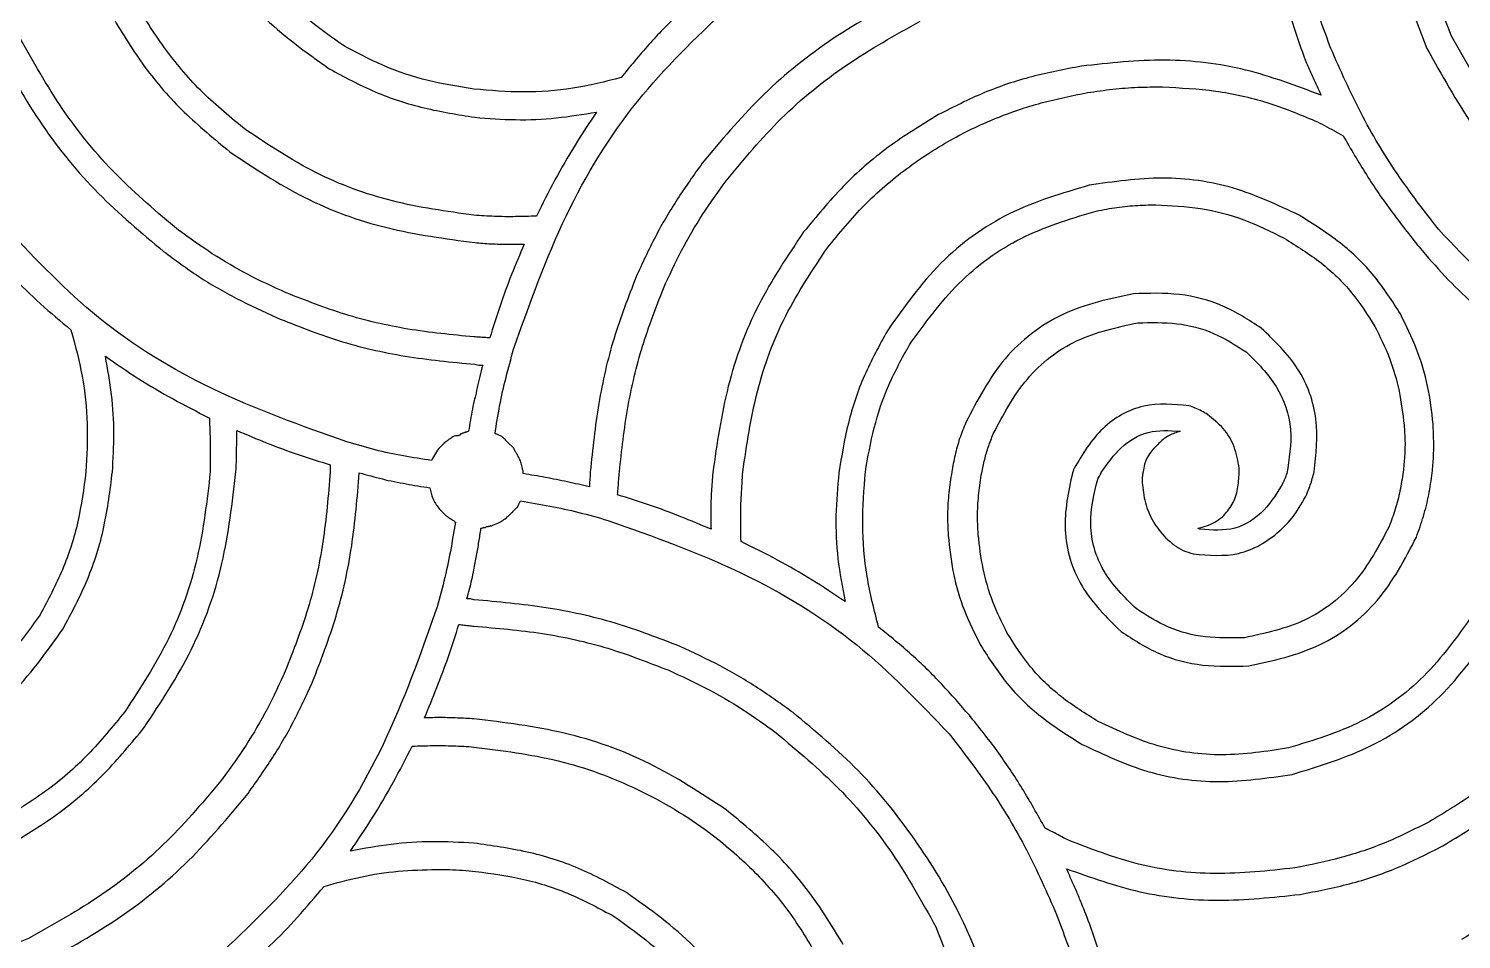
# Model space of a CAD drawing. Extents: x 0 to 371, y 0 to 260.
# Drawn here: x 42.89 to 85.88, y 180.76 to 208.08 of the extents above; entities that cross this region are included whole.
import ezdxf

# ---------------------------------------------------------------- set-up
doc = ezdxf.new("R2010")
doc.units = 0
doc.layers.add('Layer_1', color=7, linetype='CONTINUOUS')

msp = doc.modelspace()

# ---------------------------------------------------------------- linework, layer by layer
at = {"layer": 'Layer_1', "color": 7}
for points in [[(76.91675, 206.334899)], [(76.71418, 202.798679)], [(49.132918, 196.029584)], [(52.810729, 194.759894)], [(56.737104, 193.164642)], [(55.800727, 190.208751)], [(55.324271, 186.574347)], [(55.134618, 182.860362)]]:
    msp.add_lwpolyline(points, close=True, dxfattribs=at)
for points in [[(56.276668, 196.982497), (56.276668, 197.008852)], [(55.774372, 195.870938), (55.747501, 195.870938), (55.721146, 195.870938), (55.694791, 195.870938)], [(55.827083, 195.897293), (55.853438, 195.897293)], [(55.933019, 195.950519), (55.906664, 195.950519)], [(56.911771, 195.924164), (56.885416, 195.924164)], [(57.414583, 195.527289), (57.282291, 195.659581), (57.20271, 195.738646)], [(51.937914, 194.998122), (51.937914, 194.786249)], [(57.731876, 194.733539), (57.731876, 194.786249)], [(79.216352, 194.759894), (79.216352, 194.892186)], [(57.573229, 193.754271), (57.652811, 193.912918), (57.652811, 193.912918)], [(57.255936, 193.436977), (57.335001, 193.516043), (57.388227, 193.569269)], [(57.440938, 193.621979), (57.520519, 193.701561)], [(56.462186, 193.092813), (56.488541, 193.092813)]]:
    msp.add_lwpolyline(points, dxfattribs=at)
for points, knots in [([(83.661043, 218.466457), (83.485899, 217.203924), (83.136816, 214.687539), (83.512637, 210.9114), (84.412949, 208.608463), (84.851668, 207.486249)], [0, 0, 0, 0, 3.817522, 7.608798, 11.212198, 11.212198, 11.212198, 11.212198]), ([(85.592707, 207.856769), (85.164681, 208.959456), (84.283373, 211.229893), (83.96318, 214.959988), (84.361165, 217.436509), (84.560729, 218.67833)], [0, 0, 0, 0, 3.536436, 7.28153, 11.048228, 11.048228, 11.048228, 11.048228]), ([(49.397501, 205.052289), (48.958977, 205.409718), (48.088372, 206.119325), (46.995436, 207.406825), (46.128165, 208.743905), (45.482747, 210.110022), (45.020037, 211.460081), (44.833969, 212.3917), (44.740938, 212.857497)], [0, 0, 0, 0, 1.694147, 3.363403, 5.041207, 6.462388, 7.886199, 9.309933, 9.309933, 9.309933, 9.309933]), ([(47.545418, 212.936562), (47.787487, 212.119445), (48.269826, 210.491281), (49.809843, 208.374606), (51.204555, 207.380874), (51.911043, 206.877501)], [0, 0, 0, 0, 2.544261, 5.069616, 7.661989, 7.661989, 7.661989, 7.661989]), ([(52.307918, 207.592186), (51.66555, 208.051257), (50.393624, 208.960244), (48.993061, 210.894264), (48.539909, 212.378338), (48.312813, 213.12208)], [0, 0, 0, 0, 2.359118, 4.671187, 6.993908, 6.993908, 6.993908, 6.993908]), ([(81.968122, 207.486249), (81.762352, 208.04073), (81.34284, 209.171171), (80.924176, 210.974899), (80.774405, 212.221066), (80.697916, 212.857497)], [0, 0, 0, 0, 1.773057, 3.6148, 5.537175, 5.537175, 5.537175, 5.537175]), ([(63.314997, 209.338332), (63.000288, 209.065792), (62.366134, 208.51661), (61.476038, 207.609692), (60.939632, 206.947042), (60.669164, 206.612918)], [0, 0, 0, 0, 1.248722, 2.516229, 3.805333, 3.805333, 3.805333, 3.805333]), ([(69.214896, 209.073749), (68.427354, 208.634769), (66.864049, 207.763375), (64.792215, 206.065142), (63.662608, 204.715253), (63.103124, 204.046666)], [0, 0, 0, 0, 2.701851, 5.363294, 7.97507, 7.97507, 7.97507, 7.97507]), ([(80.486043, 209.338332), (80.557942, 209.087288), (80.700164, 208.590702), (80.94061, 207.858895), (81.114229, 207.380449), (81.200727, 207.142084)], [0, 0, 0, 0, 0.783359, 1.549545, 2.310247, 2.310247, 2.310247, 2.310247]), ([(57.440938, 198.464061), (57.922709, 199.822876), (58.855349, 202.453345), (60.99677, 205.966937), (62.894422, 207.790187), (63.817293, 208.676874)], [0, 0, 0, 0, 4.320331, 8.363529, 12.191412, 12.191412, 12.191412, 12.191412]), ([(45.402396, 208.438646), (45.713734, 207.926088), (46.335296, 206.902807), (47.528844, 205.540572), (48.455532, 204.775555), (48.921561, 204.39083)], [0, 0, 0, 0, 1.796894, 3.587356, 5.398685, 5.398685, 5.398685, 5.398685]), ([(63.817293, 203.517499), (64.3498, 204.157663), (65.423651, 205.448613), (67.405388, 207.05638), (68.890806, 207.887975), (69.638126, 208.306354)], [0, 0, 0, 0, 2.494016, 5.029417, 7.596492, 7.596492, 7.596492, 7.596492]), ([(47.386771, 202.035936), (46.747282, 202.573061), (45.460887, 203.65354), (43.847366, 205.628963), (43.016096, 207.111142), (42.597916, 207.856769)], [0, 0, 0, 0, 2.50184, 5.032695, 7.594725, 7.594725, 7.594725, 7.594725]), ([(90.381562, 202.035936), (89.742073, 202.573061), (88.455678, 203.65354), (86.842157, 205.628963), (86.010887, 207.111142), (85.592707, 207.856769)], [0, 0, 0, 0, 2.50184, 5.032695, 7.594725, 7.594725, 7.594725, 7.594725]), ([(41.910103, 207.512604), (42.349082, 206.725062), (43.220477, 205.161757), (44.91871, 203.089923), (46.268599, 201.960316), (46.937186, 201.400832)], [0, 0, 0, 0, 2.701851, 5.363294, 7.97507, 7.97507, 7.97507, 7.97507]), ([(56.250313, 206.269269), (55.791417, 206.341805), (54.871224, 206.487258), (53.538103, 206.929387), (52.717376, 207.371577), (52.307918, 207.592186)], [0, 0, 0, 0, 1.392508, 2.792299, 4.185934, 4.185934, 4.185934, 4.185934]), ([(85.195832, 202.062291), (84.77042, 202.613134), (83.916268, 203.719129), (82.830805, 205.537855), (82.257467, 206.832754), (81.968122, 207.486249)], [0, 0, 0, 0, 2.086879, 4.19008, 6.332929, 6.332929, 6.332929, 6.332929]), ([(84.851668, 207.486249), (85.290647, 206.698707), (86.162042, 205.135402), (87.860274, 203.063568), (89.210163, 201.933961), (89.878751, 201.374477)], [0, 0, 0, 0, 2.701851, 5.363294, 7.97507, 7.97507, 7.97507, 7.97507]), ([(51.911043, 206.877501), (52.364208, 206.63394), (53.27147, 206.146315), (54.749287, 205.665793), (55.767368, 205.503487), (56.276668, 205.422293)], [0, 0, 0, 0, 1.541296, 3.085767, 4.63181, 4.63181, 4.63181, 4.63181]), ([(74.480207, 206.957082), (73.981847, 206.861974), (72.987588, 206.672228), (71.543058, 206.190174), (70.64368, 205.731249), (70.194164, 205.501874)], [0, 0, 0, 0, 1.521205, 3.0349, 4.547437, 4.547437, 4.547437, 4.547437]), ([(81.676668, 206.083751), (80.930449, 206.366495), (79.422915, 206.937703), (76.961177, 207.2316), (75.316307, 207.049596), (74.480207, 206.957082)], [0, 0, 0, 0, 2.38824, 4.824799, 7.343695, 7.343695, 7.343695, 7.343695]), ([(81.200727, 207.142084), (81.253277, 207.021075), (81.356946, 206.782349), (81.51693, 206.430149), (81.623669, 206.19868), (81.676668, 206.083751)], [0, 0, 0, 0, 0.395776, 0.780779, 1.160461, 1.160461, 1.160461, 1.160461]), ([(60.669164, 206.612918), (60.188025, 206.492921), (59.225998, 206.25299), (57.734033, 206.142414), (56.745341, 206.226945), (56.250313, 206.269269)], [0, 0, 0, 0, 1.485884, 2.97099, 4.460197, 4.460197, 4.460197, 4.460197]), ([(66.860001, 201.506769), (67.217476, 201.945337), (67.927208, 202.816071), (69.214876, 203.909179), (70.552015, 204.776581), (71.91807, 205.421908), (73.267987, 205.884357), (74.19946, 206.070339), (74.665209, 206.163332)], [0, 0, 0, 0, 1.694336, 3.363942, 5.041931, 6.462934, 7.88643, 9.310004, 9.310004, 9.310004, 9.310004]), ([(74.665209, 206.163332), (74.917456, 206.200138), (75.418189, 206.273199), (76.170362, 206.330974), (76.669117, 206.333597), (76.91675, 206.334899)], [0, 0, 0, 0, 0.764628, 1.517857, 2.260617, 2.260617, 2.260617, 2.260617]), ([(76.91675, 206.334899), (77.450328, 206.307024), (78.506351, 206.251857), (80.052847, 205.912544), (81.014026, 205.514615), (81.491666, 205.316872)], [0, 0, 0, 0, 1.601448, 3.169478, 4.718378, 4.718378, 4.718378, 4.718378]), ([(56.276668, 205.422293), (56.684, 205.390589), (57.498389, 205.327203), (58.72395, 205.379908), (59.527389, 205.514383), (59.928124, 205.581455)], [0, 0, 0, 0, 1.225044, 2.449259, 3.66749, 3.66749, 3.66749, 3.66749]), ([(59.928124, 205.581455), (59.710791, 205.250848), (59.273615, 204.585813), (58.668819, 203.54562), (58.309702, 202.823184), (58.128751, 202.459166)], [0, 0, 0, 0, 1.186835, 2.387384, 3.60669, 3.60669, 3.60669, 3.60669]), ([(70.194164, 205.501874), (69.681568, 205.19053), (68.658189, 204.568943), (67.295714, 203.375473), (66.530597, 202.448745), (66.145833, 201.982709)], [0, 0, 0, 0, 1.797007, 3.587655, 5.399073, 5.399073, 5.399073, 5.399073]), ([(81.491666, 205.316872), (81.586893, 205.271135), (81.777408, 205.179631), (82.0562, 205.023051), (82.243374, 204.919295), (82.338126, 204.866771)], [0, 0, 0, 0, 0.316841, 0.633879, 0.958911, 0.958911, 0.958911, 0.958911]), ([(56.250313, 202.485521), (55.428762, 202.599648), (53.791652, 202.827071), (51.4487, 203.689072), (50.079974, 204.598721), (49.397501, 205.052289)], [0, 0, 0, 0, 2.484475, 4.950829, 7.403594, 7.403594, 7.403594, 7.403594]), ([(82.338126, 204.866771), (82.565251, 204.475759), (83.017884, 203.696521), (83.780675, 202.584246), (84.336761, 201.882784), (84.613955, 201.533124)], [0, 0, 0, 0, 1.356262, 2.70286, 4.041263, 4.041263, 4.041263, 4.041263]), ([(48.921561, 204.39083), (49.649999, 203.90538), (51.112419, 202.930786), (53.629068, 202.014793), (55.389754, 201.782453), (56.276668, 201.665416)], [0, 0, 0, 0, 2.619892, 5.259724, 7.939254, 7.939254, 7.939254, 7.939254]), ([(63.103124, 204.046666), (62.852068, 203.694408), (62.345779, 202.984032), (61.674148, 201.845874), (61.304849, 201.039694), (61.118749, 200.633438)], [0, 0, 0, 0, 1.297443, 2.616471, 3.956386, 3.956386, 3.956386, 3.956386]), ([(61.938854, 200.289789), (62.114738, 200.671684), (62.464632, 201.431404), (63.093815, 202.511691), (63.577003, 203.183439), (63.817293, 203.517499)], [0, 0, 0, 0, 1.260923, 2.508409, 3.742495, 3.742495, 3.742495, 3.742495]), ([(74.718436, 203.385207), (73.899658, 203.142953), (72.268419, 202.660313), (70.145088, 201.125931), (69.158145, 199.726707), (68.659374, 199.019582)], [0, 0, 0, 0, 2.549794, 5.079918, 7.664968, 7.664968, 7.664968, 7.664968]), ([(81.015209, 202.485521), (80.371335, 202.789282), (79.075685, 203.40053), (76.891053, 203.70202), (75.448547, 203.491673), (74.718436, 203.385207)], [0, 0, 0, 0, 2.12763, 4.281365, 6.488666, 6.488666, 6.488666, 6.488666]), ([(69.320832, 198.596352), (69.784504, 199.238082), (70.700251, 200.505493), (72.627663, 201.911689), (74.108649, 202.364545), (74.850727, 202.591457)], [0, 0, 0, 0, 2.366487, 4.673792, 6.990994, 6.990994, 6.990994, 6.990994]), ([(74.850727, 202.591457), (75.057285, 202.633446), (75.468327, 202.717001), (76.091834, 202.786247), (76.50732, 202.794547), (76.71418, 202.798679)], [0, 0, 0, 0, 0.632157, 1.257969, 1.878481, 1.878481, 1.878481, 1.878481]), ([(76.71418, 202.798679), (77.164017, 202.775189), (78.059305, 202.728438), (79.368553, 202.390668), (80.166989, 201.995168), (80.565624, 201.797707)], [0, 0, 0, 0, 1.349385, 2.685609, 4.017932, 4.017932, 4.017932, 4.017932]), ([(58.128751, 202.459166), (57.91746, 202.452182), (57.496905, 202.438283), (56.869946, 202.442742), (56.45567, 202.471343), (56.250313, 202.485521)], [0, 0, 0, 0, 0.634213, 1.26234, 1.879759, 1.879759, 1.879759, 1.879759]), ([(84.057918, 199.522394), (83.809128, 199.910739), (83.302685, 200.701264), (82.259452, 201.705201), (81.435214, 202.222117), (81.015209, 202.485521)], [0, 0, 0, 0, 1.380369, 2.809918, 4.295238, 4.295238, 4.295238, 4.295238]), ([(52.44021, 195.685936), (51.080049, 196.167866), (48.448573, 197.100247), (44.935074, 199.233611), (43.129397, 201.138523), (42.253751, 202.062291)], [0, 0, 0, 0, 4.324913, 8.367322, 12.173336, 12.173336, 12.173336, 12.173336]), ([(50.614997, 200.157497), (50.233062, 200.333387), (49.473231, 200.683305), (48.392733, 201.312422), (47.720873, 201.795641), (47.386771, 202.035936)], [0, 0, 0, 0, 1.261043, 2.508744, 3.74294, 3.74294, 3.74294, 3.74294]), ([(56.276668, 201.665416), (56.437961, 201.651174), (56.764073, 201.622379), (57.258817, 201.613098), (57.591481, 201.612837), (57.758747, 201.612705)], [0, 0, 0, 0, 0.485622, 0.981857, 1.483696, 1.483696, 1.483696, 1.483696]), ([(66.145833, 201.982709), (65.667108, 201.269254), (64.703932, 199.833807), (63.791898, 197.362827), (63.544795, 195.631396), (63.420418, 194.759894)], [0, 0, 0, 0, 2.571406, 5.173574, 7.810763, 7.810763, 7.810763, 7.810763]), ([(80.565624, 201.797707), (80.943454, 201.562331), (81.683907, 201.10105), (82.619515, 200.204855), (83.070271, 199.498049), (83.291039, 199.151874)], [0, 0, 0, 0, 1.333712, 2.613745, 3.842465, 3.842465, 3.842465, 3.842465]), ([(95.408646, 195.685936), (94.048145, 196.167967), (91.414456, 197.101095), (87.89548, 199.236625), (86.078098, 201.138841), (85.195832, 202.062291)], [0, 0, 0, 0, 4.325799, 8.373986, 12.193383, 12.193383, 12.193383, 12.193383]), ([(41.619164, 201.533124), (41.873681, 201.23792), (42.385905, 200.643813), (43.237952, 199.815036), (43.849954, 199.304033), (44.159061, 199.045938)], [0, 0, 0, 0, 1.168937, 2.352526, 3.560394, 3.560394, 3.560394, 3.560394]), ([(46.937186, 201.400832), (47.284068, 201.144228), (47.983562, 200.626782), (49.122487, 199.969998), (49.922106, 199.601471), (50.323543, 199.416457)], [0, 0, 0, 0, 1.293676, 2.60872, 3.93451, 3.93451, 3.93451, 3.93451]), ([(57.758747, 201.612705), (57.629804, 201.310575), (57.370728, 200.703524), (57.025534, 199.767699), (56.826893, 199.129426), (56.726769, 198.807709)], [0, 0, 0, 0, 0.985399, 1.979893, 2.990599, 2.990599, 2.990599, 2.990599]), ([(64.320104, 194.786249), (64.439242, 195.596124), (64.675869, 197.204674), (65.520451, 199.504295), (66.414912, 200.841412), (66.860001, 201.506769)], [0, 0, 0, 0, 2.452598, 4.871277, 7.266897, 7.266897, 7.266897, 7.266897]), ([(84.613955, 201.533124), (84.868472, 201.23792), (85.380696, 200.643813), (86.232743, 199.815036), (86.844745, 199.304033), (87.153852, 199.045938)], [0, 0, 0, 0, 1.168937, 2.352526, 3.560394, 3.560394, 3.560394, 3.560394]), ([(61.118749, 200.633438), (60.883176, 200.025209), (60.405465, 198.7918), (59.956048, 196.823765), (59.814762, 195.471783), (59.743122, 194.786249)], [0, 0, 0, 0, 1.954953, 3.964393, 6.031377, 6.031377, 6.031377, 6.031377]), ([(56.250313, 198.83458), (55.588928, 198.899229), (54.283161, 199.026863), (52.38641, 199.46436), (51.199121, 199.928935), (50.614997, 200.157497)], [0, 0, 0, 0, 1.992577, 3.933933, 5.813998, 5.813998, 5.813998, 5.813998]), ([(60.615938, 194.786249), (60.687655, 195.430371), (60.829369, 196.70317), (61.268038, 198.553217), (61.717447, 199.716621), (61.938854, 200.289789)], [0, 0, 0, 0, 1.943386, 3.84017, 5.682105, 5.682105, 5.682105, 5.682105]), ([(76.041352, 200.130626), (75.317109, 199.974183), (73.876558, 199.663011), (72.045075, 198.259915), (71.361289, 196.938452), (71.014269, 196.267813)], [0, 0, 0, 0, 2.205182, 4.386198, 6.633616, 6.633616, 6.633616, 6.633616]), ([(79.877811, 199.099164), (79.504051, 199.341168), (78.752174, 199.827999), (77.414401, 200.169578), (76.503254, 200.14373), (76.041352, 200.130626)], [0, 0, 0, 0, 1.329544, 2.674592, 4.057536, 4.057536, 4.057536, 4.057536]), ([(85.037185, 196.215102), (84.993429, 196.598969), (84.906095, 197.365138), (84.568686, 198.480609), (84.228652, 199.174156), (84.057918, 199.522394)], [0, 0, 0, 0, 1.157468, 2.310219, 3.472746, 3.472746, 3.472746, 3.472746]), ([(50.323543, 199.416457), (50.938536, 199.171788), (52.191051, 198.673486), (54.196518, 198.212221), (55.577938, 198.080556), (56.276668, 198.013959)], [0, 0, 0, 0, 1.983662, 4.039989, 6.144625, 6.144625, 6.144625, 6.144625]), ([(71.834374, 195.924164), (72.137343, 196.500257), (72.735254, 197.637178), (74.305712, 198.859664), (75.550131, 199.12491), (76.173644, 199.257811)], [0, 0, 0, 0, 1.939308, 3.827231, 5.723082, 5.723082, 5.723082, 5.723082]), ([(76.173644, 199.257811), (76.565505, 199.267244), (77.338165, 199.285843), (78.471303, 198.996708), (79.110269, 198.587684), (79.427709, 198.384479)], [0, 0, 0, 0, 1.173205, 2.313288, 3.43889, 3.43889, 3.43889, 3.43889]), ([(81.46531, 194.786249), (81.523629, 195.313349), (81.641388, 196.377675), (81.065857, 197.962436), (80.276532, 198.717666), (79.877811, 199.099164)], [0, 0, 0, 0, 1.577662, 3.185635, 4.827022, 4.827022, 4.827022, 4.827022]), ([(83.291039, 199.151874), (83.444224, 198.838938), (83.749026, 198.216273), (84.042369, 197.215094), (84.123377, 196.530707), (84.163854, 196.188747)], [0, 0, 0, 0, 1.044084, 2.077469, 3.109449, 3.109449, 3.109449, 3.109449]), ([(44.159061, 199.045938), (44.282579, 198.586386), (44.530945, 197.662338), (44.682647, 196.226166), (44.633304, 195.266038), (44.608646, 194.786249)], [0, 0, 0, 0, 1.42627, 2.867884, 4.307844, 4.307844, 4.307844, 4.307844]), ([(56.726769, 198.807709), (56.673793, 198.809372), (56.567702, 198.812703), (56.40938, 198.829587), (56.303289, 198.832917), (56.250313, 198.83458)], [0, 0, 0, 0, 0.158956, 0.318332, 0.477288, 0.477288, 0.477288, 0.477288]), ([(68.659374, 199.019582), (68.416027, 198.577614), (67.930025, 197.694935), (67.446773, 196.252867), (67.285143, 195.258214), (67.204166, 194.759894)], [0, 0, 0, 0, 1.511541, 3.018784, 4.532059, 4.532059, 4.532059, 4.532059]), ([(45.402396, 194.786249), (45.425328, 195.169897), (45.471452, 195.941555), (45.397043, 197.104213), (45.25972, 197.869458), (45.191039, 198.252188)], [0, 0, 0, 0, 1.152286, 2.317672, 3.483705, 3.483705, 3.483705, 3.483705]), ([(45.191039, 198.252188), (45.516926, 198.027225), (46.175459, 197.572634), (47.222372, 196.961372), (47.947246, 196.588267), (48.312813, 196.400104)], [0, 0, 0, 0, 1.187646, 2.399927, 3.63333, 3.63333, 3.63333, 3.63333]), ([(56.885416, 195.924164), (56.927705, 196.20707), (57.012779, 196.776201), (57.209874, 197.621673), (57.363668, 198.182357), (57.440938, 198.464061)], [0, 0, 0, 0, 0.857836, 1.725739, 2.602112, 2.602112, 2.602112, 2.602112]), ([(67.997916, 194.786249), (68.075899, 195.227607), (68.232474, 196.113773), (68.665651, 197.404251), (69.102111, 198.198389), (69.320832, 198.596352)], [0, 0, 0, 0, 1.343764, 2.698035, 4.058416, 4.058416, 4.058416, 4.058416]), ([(79.427709, 198.384479), (79.756222, 198.059727), (80.409007, 197.414416), (80.863827, 196.06613), (80.717545, 195.174482), (80.645205, 194.733539)], [0, 0, 0, 0, 1.374335, 2.730929, 4.058141, 4.058141, 4.058141, 4.058141]), ([(56.276668, 198.013959), (56.302976, 198.006852), (56.354999, 197.992798), (56.435434, 197.987751), (56.488443, 197.987653), (56.514896, 197.987604)], [0, 0, 0, 0, 0.081549, 0.161265, 0.240673, 0.240673, 0.240673, 0.240673]), ([(56.514896, 197.987604), (56.483147, 197.875601), (56.420557, 197.654799), (56.35044, 197.317453), (56.301397, 197.094779), (56.276668, 196.982497)], [0, 0, 0, 0, 0.34913, 0.688271, 1.033215, 1.033215, 1.033215, 1.033215]), ([(56.276668, 197.008852), (56.252058, 196.896626), (56.203409, 196.674776), (56.144153, 196.33898), (56.109244, 196.11567), (56.091666, 196.003229)], [0, 0, 0, 0, 0.344647, 0.681297, 1.022721, 1.022721, 1.022721, 1.022721]), ([(77.707918, 196.770624), (77.249914, 196.810769), (76.322685, 196.892044), (75.008925, 196.153162), (74.520137, 195.32092), (74.268334, 194.892186)], [0, 0, 0, 0, 1.356337, 2.745907, 4.222353, 4.222353, 4.222353, 4.222353]), ([(78.263955, 196.506041), (78.206678, 196.541635), (78.089277, 196.614591), (77.903573, 196.705081), (77.772168, 196.749101), (77.707918, 196.770624)], [0, 0, 0, 0, 0.202266, 0.414576, 0.617704, 0.617704, 0.617704, 0.617704]), ([(79.216352, 194.892186), (79.179096, 195.112172), (79.106064, 195.543403), (78.763793, 196.112957), (78.42973, 196.375672), (78.263955, 196.506041)], [0, 0, 0, 0, 0.665502, 1.304558, 1.934072, 1.934072, 1.934072, 1.934072]), ([(48.312813, 196.400104), (48.31992, 196.217541), (48.333978, 195.856431), (48.33901, 195.318329), (48.339115, 194.962954), (48.339168, 194.786249)], [0, 0, 0, 0, 0.548074, 1.084094, 1.614215, 1.614215, 1.614215, 1.614215]), ([(71.014269, 196.267813), (70.949017, 196.107605), (70.818976, 195.788328), (70.681574, 195.290721), (70.621143, 194.953995), (70.591039, 194.786249)], [0, 0, 0, 0, 0.518626, 1.033569, 1.544746, 1.544746, 1.544746, 1.544746]), ([(84.163854, 196.188747), (84.176338, 196.030408), (84.201135, 195.715895), (84.185177, 195.246755), (84.153277, 194.938641), (84.137499, 194.786249)], [0, 0, 0, 0, 0.476174, 0.945835, 1.405453, 1.405453, 1.405453, 1.405453]), ([(85.01083, 194.759894), (85.025015, 194.918849), (85.053519, 195.23827), (85.058019, 195.724383), (85.044186, 196.050198), (85.037185, 196.215102)], [0, 0, 0, 0, 0.478603, 0.961761, 1.456911, 1.456911, 1.456911, 1.456911]), ([(49.106563, 194.786249), (49.113685, 194.921105), (49.12813, 195.194591), (49.132715, 195.609253), (49.13285, 195.888822), (49.132918, 196.029584)], [0, 0, 0, 0, 0.405088, 0.821518, 1.243819, 1.243819, 1.243819, 1.243819]), ([(49.132918, 196.029584), (49.435045, 195.900675), (50.042077, 195.641671), (50.977952, 195.296784), (51.616202, 195.098213), (51.937914, 194.998122)], [0, 0, 0, 0, 0.985348, 1.979755, 2.99042, 2.99042, 2.99042, 2.99042]), ([(54.980622, 195.130414), (54.697792, 195.171086), (54.128887, 195.252898), (53.280199, 195.439068), (52.721565, 195.603247), (52.44021, 195.685936)], [0, 0, 0, 0, 0.857041, 1.723912, 2.603523, 2.603523, 2.603523, 2.603523]), ([(55.403852, 195.685936), (55.345269, 195.636283), (55.22636, 195.535501), (55.091583, 195.340588), (55.017727, 195.200694), (54.980622, 195.130414)], [0, 0, 0, 0, 0.229496, 0.465811, 0.704391, 0.704391, 0.704391, 0.704391]), ([(55.694791, 195.870938), (55.670355, 195.860886), (55.623791, 195.841732), (55.567032, 195.798046), (55.514083, 195.770951), (55.476125, 195.736367), (55.437717, 195.714281), (55.414737, 195.695046), (55.403852, 195.685936)], [0, 0, 0, 0, 0.078877, 0.150303, 0.213635, 0.256151, 0.303401, 0.345918, 0.345918, 0.345918, 0.345918]), ([(55.853438, 195.897293), (55.844446, 195.895558), (55.825815, 195.891964), (55.801995, 195.876266), (55.783364, 195.872672), (55.774372, 195.870938)], [0, 0, 0, 0, 0.027249, 0.056458, 0.083707, 0.083707, 0.083707, 0.083707]), ([(55.906664, 195.950519), (55.900389, 195.944055), (55.890533, 195.933903), (55.873028, 195.921932), (55.848548, 195.930538), (55.85095, 195.903951), (55.836336, 195.898507), (55.82934, 195.897589), (55.827083, 195.897293)], [0, 0, 0, 0, 0.027073, 0.042523, 0.062225, 0.082158, 0.096679, 0.103597, 0.103597, 0.103597, 0.103597]), ([(56.091666, 196.003229), (56.082633, 196.001491), (56.063888, 195.997883), (56.039862, 195.98222), (56.012128, 195.976886), (55.984462, 195.971545), (55.960642, 195.955848), (55.942011, 195.952254), (55.933019, 195.950519)], [0, 0, 0, 0, 0.027378, 0.056812, 0.08419, 0.111439, 0.140648, 0.167897, 0.167897, 0.167897, 0.167897]), ([(57.20271, 195.738646), (57.200904, 195.745827), (57.197057, 195.761127), (57.172044, 195.772841), (57.148168, 195.792645), (57.122094, 195.819985), (57.087089, 195.847293), (57.045163, 195.871543), (57.000663, 195.89054), (56.955102, 195.904421), (56.926982, 195.917233), (56.911771, 195.924164)], [0, 0, 0, 0, 0.021163, 0.045091, 0.077242, 0.115323, 0.157815, 0.210066, 0.260151, 0.302655, 0.35274, 0.35274, 0.35274, 0.35274]), ([(71.490209, 194.759894), (71.518531, 194.892183), (71.575188, 195.156824), (71.685597, 195.547519), (71.784861, 195.798816), (71.834374, 195.924164)], [0, 0, 0, 0, 0.405852, 0.811897, 1.216005, 1.216005, 1.216005, 1.216005]), ([(75.088955, 194.786249), (75.267678, 195.040353), (75.625719, 195.549407), (76.476026, 196.070435), (77.118073, 196.025828), (77.443334, 196.003229)], [0, 0, 0, 0, 0.929819, 1.862734, 2.820605, 2.820605, 2.820605, 2.820605]), ([(77.443334, 196.003229), (77.332206, 195.966436), (77.109867, 195.892821), (76.82616, 195.68145), (76.672976, 195.507681), (76.596874, 195.421352)], [0, 0, 0, 0, 0.349322, 0.698905, 1.04404, 1.04404, 1.04404, 1.04404]), ([(57.731876, 194.786249), (57.729979, 194.797464), (57.725782, 194.822269), (57.711585, 194.856158), (57.699061, 194.932087), (57.67425, 195.04202), (57.620573, 195.184487), (57.562694, 195.28691), (57.52178, 195.360466), (57.493334, 195.403061), (57.467069, 195.438411), (57.461534, 195.477077), (57.43915, 195.502052), (57.423063, 195.518577), (57.414583, 195.527289)], [0, 0, 0, 0, 0.034038, 0.075285, 0.109323, 0.26427, 0.413079, 0.563838, 0.616981, 0.665143, 0.718285, 0.745917, 0.778864, 0.815597, 0.815597, 0.815597, 0.815597]), ([(76.596874, 195.421352), (76.549412, 195.358537), (76.455861, 195.234721), (76.368432, 195.015783), (76.344426, 194.863323), (76.332291, 194.786249)], [0, 0, 0, 0, 0.235411, 0.464016, 0.697737, 0.697737, 0.697737, 0.697737]), ([(44.608646, 194.786249), (44.541727, 194.285666), (44.407911, 193.284668), (43.942715, 191.834913), (43.469352, 190.944671), (43.233019, 190.500206)], [0, 0, 0, 0, 1.513325, 3.026145, 4.534517, 4.534517, 4.534517, 4.534517]), ([(43.920833, 190.07646), (44.180035, 190.564558), (44.698438, 191.540752), (45.197274, 193.135755), (45.333909, 194.235171), (45.402396, 194.786249)], [0, 0, 0, 0, 1.655747, 3.311482, 4.975489, 4.975489, 4.975489, 4.975489]), ([(48.339168, 194.786249), (48.239367, 193.921524), (48.0409, 192.20191), (47.181411, 189.736093), (46.240863, 188.30286), (45.772916, 187.589789)], [0, 0, 0, 0, 2.607258, 5.184858, 7.737083, 7.737083, 7.737083, 7.737083]), ([(46.354793, 187.113333), (46.856193, 187.872278), (47.863982, 189.397721), (48.793558, 192.025614), (49.001775, 193.862048), (49.106563, 194.786249)], [0, 0, 0, 0, 2.722229, 5.471544, 8.256933, 8.256933, 8.256933, 8.256933]), ([(51.937914, 194.786249), (51.880408, 194.083398), (51.767072, 192.698168), (51.323486, 190.682829), (50.830813, 189.425915), (50.588126, 188.806769)], [0, 0, 0, 0, 2.114459, 4.167329, 6.160255, 6.160255, 6.160255, 6.160255]), ([(59.743122, 194.786249), (59.741526, 194.735588), (59.738393, 194.636103), (59.720981, 194.48681), (59.717847, 194.387325), (59.716251, 194.336664)], [0, 0, 0, 0, 0.151997, 0.298481, 0.450477, 0.450477, 0.450477, 0.450477]), ([(60.563227, 194.099986), (60.570331, 194.176831), (60.584347, 194.328455), (60.594726, 194.557732), (60.608803, 194.709379), (60.615938, 194.786249)], [0, 0, 0, 0, 0.231487, 0.456756, 0.688327, 0.688327, 0.688327, 0.688327]), ([(64.267394, 192.695938), (64.261996, 192.931452), (64.251289, 193.398639), (64.272543, 194.095991), (64.304288, 194.556699), (64.320104, 194.786249)], [0, 0, 0, 0, 0.706631, 1.40173, 2.091998, 2.091998, 2.091998, 2.091998]), ([(68.394791, 190.129686), (68.265934, 190.633142), (68.00705, 191.644624), (67.876467, 193.216503), (67.957413, 194.262742), (67.997916, 194.786249)], [0, 0, 0, 0, 1.557336, 3.128806, 4.702603, 4.702603, 4.702603, 4.702603]), ([(70.591039, 194.786249), (70.559346, 194.57892), (70.495314, 194.160027), (70.453124, 193.52248), (70.474448, 193.095035), (70.485102, 192.881456)], [0, 0, 0, 0, 0.629129, 1.27111, 1.912235, 1.912235, 1.912235, 1.912235]), ([(74.268334, 194.892186), (74.261098, 194.881056), (74.245058, 194.856384), (74.236215, 194.808777), (74.22281, 194.776953), (74.215624, 194.759894)], [0, 0, 0, 0, 0.039476, 0.087505, 0.142997, 0.142997, 0.142997, 0.142997]), ([(74.983019, 194.601247), (74.998993, 194.620558), (75.030668, 194.65885), (75.060381, 194.724256), (75.079794, 194.766373), (75.088955, 194.786249)], [0, 0, 0, 0, 0.074841, 0.148401, 0.214136, 0.214136, 0.214136, 0.214136]), ([(76.332291, 194.786249), (76.325181, 194.75111), (76.311056, 194.681304), (76.306093, 194.574758), (76.305988, 194.504204), (76.305936, 194.468956)], [0, 0, 0, 0, 0.107401, 0.213354, 0.319138, 0.319138, 0.319138, 0.319138]), ([(77.840209, 192.325418), (78.300268, 192.284468), (79.231697, 192.201562), (80.513062, 192.954069), (81.128253, 193.806213), (81.353793, 194.390266), (81.413802, 194.585162), (81.447873, 194.718176), (81.46531, 194.786249)], [0, 0, 0, 0, 1.356338, 2.746027, 4.222582, 4.422019, 4.623123, 4.833924, 4.833924, 4.833924, 4.833924]), ([(84.137499, 194.786249), (84.107654, 194.595023), (84.048711, 194.217357), (83.912693, 193.666346), (83.779841, 193.317984), (83.714269, 193.146039)], [0, 0, 0, 0, 0.580556, 1.14658, 1.698253, 1.698253, 1.698253, 1.698253]), ([(51.408747, 188.48896), (51.660344, 189.139066), (52.172017, 190.46119), (52.633471, 192.574059), (52.751209, 194.025924), (52.810729, 194.759894)], [0, 0, 0, 0, 2.089182, 4.248773, 6.456724, 6.456724, 6.456724, 6.456724]), ([(52.810729, 194.759894), (53.041894, 194.694449), (53.504846, 194.563382), (54.213342, 194.42136), (54.689332, 194.346989), (54.927396, 194.309793)], [0, 0, 0, 0, 0.720513, 1.442967, 2.165843, 2.165843, 2.165843, 2.165843]), ([(59.716251, 194.336664), (59.496015, 194.387765), (59.056738, 194.489689), (58.395006, 194.62212), (57.952565, 194.696459), (57.731876, 194.733539)], [0, 0, 0, 0, 0.678238, 1.352795, 2.024117, 2.024117, 2.024117, 2.024117]), ([(63.420418, 194.759894), (63.404597, 194.574462), (63.372826, 194.202078), (63.351602, 193.636879), (63.362303, 193.257874), (63.367708, 193.066458)], [0, 0, 0, 0, 0.558295, 1.121167, 1.695522, 1.695522, 1.695522, 1.695522]), ([(67.204166, 194.759894), (67.165443, 194.33249), (67.087692, 193.474312), (67.145981, 192.174928), (67.308015, 191.323508), (67.389168, 190.897081)], [0, 0, 0, 0, 1.286655, 2.583458, 3.884635, 3.884635, 3.884635, 3.884635]), ([(71.384789, 192.907811), (71.373977, 193.116839), (71.352539, 193.531286), (71.395304, 194.151247), (71.458593, 194.557128), (71.490209, 194.759894)], [0, 0, 0, 0, 0.62747, 1.244106, 1.859682, 1.859682, 1.859682, 1.859682]), ([(74.215624, 194.759894), (74.091486, 194.189883), (73.841414, 193.041618), (74.384738, 191.259492), (75.238807, 190.421359), (75.670832, 189.997394)], [0, 0, 0, 0, 1.731203, 3.487438, 5.285215, 5.285215, 5.285215, 5.285215]), ([(76.120418, 190.685208), (75.765798, 191.035223), (75.062832, 191.729061), (74.630544, 193.203743), (74.866752, 194.140269), (74.983019, 194.601247)], [0, 0, 0, 0, 1.479968, 2.933756, 4.343002, 4.343002, 4.343002, 4.343002]), ([(76.305936, 194.468956), (76.329096, 194.264457), (76.375588, 193.853956), (76.611057, 193.268702), (76.884129, 192.957057), (77.020104, 192.801874)], [0, 0, 0, 0, 0.616271, 1.237078, 1.852808, 1.852808, 1.852808, 1.852808]), ([(80.539269, 194.468956), (80.367161, 194.177902), (80.021002, 193.592507), (79.107771, 192.983374), (78.405886, 193.038613), (78.052082, 193.066458)], [0, 0, 0, 0, 1.011101, 2.033623, 3.072952, 3.072952, 3.072952, 3.072952]), ([(78.713541, 193.436977), (78.821599, 193.556985), (79.039478, 193.798957), (79.188596, 194.274038), (79.207107, 194.598056), (79.216352, 194.759894)], [0, 0, 0, 0, 0.479683, 0.967182, 1.45365, 1.45365, 1.45365, 1.45365]), ([(80.645205, 194.733539), (80.634404, 194.704667), (80.611904, 194.644528), (80.57257, 194.557967), (80.550071, 194.497828), (80.539269, 194.468956)], [0, 0, 0, 0, 0.092457, 0.192584, 0.28504, 0.28504, 0.28504, 0.28504]), ([(84.534374, 192.828229), (84.608626, 193.035145), (84.758014, 193.451433), (84.915466, 194.098872), (84.979027, 194.539447), (85.01083, 194.759894)], [0, 0, 0, 0, 0.659199, 1.326228, 1.994226, 1.994226, 1.994226, 1.994226]), ([(54.927396, 194.309793), (54.953332, 194.199325), (55.004665, 193.980685), (55.183035, 193.688877), (55.347586, 193.538725), (55.430208, 193.463333)], [0, 0, 0, 0, 0.338897, 0.670753, 1.005416, 1.005416, 1.005416, 1.005416]), ([(57.652811, 193.912918), (57.944308, 193.865158), (58.529916, 193.76921), (59.40517, 193.578334), (59.982046, 193.413815), (60.272289, 193.331041)], [0, 0, 0, 0, 0.886088, 1.780116, 2.6854, 2.6854, 2.6854, 2.6854]), ([(63.367708, 193.066458), (63.064879, 193.193588), (62.455954, 193.449221), (61.52262, 193.800774), (60.884437, 193.999808), (60.563227, 194.099986)], [0, 0, 0, 0, 0.985287, 1.981205, 2.990438, 2.990438, 2.990438, 2.990438]), ([(57.388227, 193.569269), (57.395378, 193.57107), (57.410612, 193.574906), (57.421904, 193.600049), (57.433995, 193.61398), (57.440938, 193.621979)], [0, 0, 0, 0, 0.021039, 0.044824, 0.076893, 0.076893, 0.076893, 0.076893]), ([(57.520519, 193.701561), (57.528518, 193.708503), (57.54245, 193.720595), (57.567592, 193.731886), (57.571429, 193.747121), (57.573229, 193.754271)], [0, 0, 0, 0, 0.032069, 0.055854, 0.076893, 0.076893, 0.076893, 0.076893]), ([(55.694791, 193.278331), (55.64689, 192.984589), (55.550358, 192.392631), (55.361126, 191.508245), (55.195817, 190.924996), (55.112914, 190.632497)], [0, 0, 0, 0, 0.892822, 1.799247, 2.711124, 2.711124, 2.711124, 2.711124]), ([(55.430208, 193.463333), (55.448164, 193.452708), (55.485031, 193.430894), (55.533711, 193.389241), (55.581566, 193.364665), (55.614186, 193.337123), (55.641186, 193.323878), (55.668748, 193.313868), (55.669067, 193.295239), (55.67604, 193.281806), (55.687915, 193.279605), (55.694791, 193.278331)], [0, 0, 0, 0, 0.062524, 0.128366, 0.19089, 0.223828, 0.253674, 0.286612, 0.293511, 0.307912, 0.32772, 0.32772, 0.32772, 0.32772]), ([(56.038956, 190.976146), (56.065327, 191.073103), (56.117944, 191.266551), (56.191817, 191.556979), (56.259877, 191.892525), (56.328472, 192.26949), (56.403042, 192.683342), (56.442685, 192.957802), (56.462186, 193.092813)], [0, 0, 0, 0, 0.301446, 0.601446, 0.898797, 1.328322, 1.750981, 2.160185, 2.160185, 2.160185, 2.160185]), ([(56.488541, 193.092813), (56.499354, 193.099768), (56.521448, 193.113981), (56.558396, 193.120712), (56.596276, 193.113028), (56.617776, 193.140363), (56.646958, 193.146202), (56.671311, 193.144261), (56.69241, 193.150899), (56.709383, 193.158117), (56.727879, 193.156876), (56.731959, 193.169272), (56.739649, 193.171846), (56.757849, 193.173665), (56.749035, 193.171188), (56.744102, 193.169035), (56.681323, 193.130191), (56.963984, 193.243386), (57.070888, 193.295062), (57.176694, 193.37211), (57.229581, 193.410622)], [0, 0, 0, 0, 0.038178, 0.078011, 0.11137, 0.143719, 0.170958, 0.197359, 0.216695, 0.235784, 0.254929, 0.261737, 0.269881, 0.28337, 0.285961, 0.292491, 0.301237, 0.48955, 0.672537, 0.85541, 0.85541, 0.85541, 0.85541]), ([(56.737104, 193.164642), (56.736172, 193.164375), (56.734309, 193.163843), (56.73173, 193.162751), (56.727951, 193.162523), (56.727906, 193.157569), (56.726731, 193.153418), (56.726634, 193.141114), (56.72741, 193.155569), (56.731777, 193.160472), (56.735365, 193.163281), (56.737104, 193.164642)], [0, 0, 0, 0, 0.002887, 0.005771, 0.008662, 0.012626, 0.017458, 0.024886, 0.033784, 0.040666, 0.047131, 0.047131, 0.047131, 0.047131]), ([(57.229581, 193.410622), (57.230831, 193.417545), (57.23299, 193.429502), (57.246632, 193.436067), (57.25366, 193.436755), (57.255936, 193.436977)], [0, 0, 0, 0, 0.019808, 0.034209, 0.041108, 0.041108, 0.041108, 0.041108]), ([(60.272289, 193.331041), (61.633235, 192.848864), (64.270374, 191.914537), (67.797839, 189.769156), (69.623231, 187.858195), (70.511457, 186.928331)], [0, 0, 0, 0, 4.327036, 8.384605, 12.230289, 12.230289, 12.230289, 12.230289]), ([(77.972501, 193.092813), (78.060766, 193.114125), (78.238233, 193.156976), (78.492887, 193.268221), (78.639744, 193.380537), (78.713541, 193.436977)], [0, 0, 0, 0, 0.272258, 0.547403, 0.825325, 0.825325, 0.825325, 0.825325]), ([(78.052082, 193.066458), (78.043049, 193.068196), (78.024304, 193.071804), (78.000279, 193.087466), (77.981534, 193.091074), (77.972501, 193.092813)], [0, 0, 0, 0, 0.027378, 0.056812, 0.08419, 0.08419, 0.08419, 0.08419]), ([(83.714269, 193.146039), (83.411294, 192.569912), (82.813365, 191.432913), (81.242994, 190.210149), (79.998521, 189.944816), (79.374999, 189.811876)], [0, 0, 0, 0, 1.939421, 3.827497, 5.723385, 5.723385, 5.723385, 5.723385]), ([(67.389168, 190.897081), (67.062936, 191.115023), (66.402567, 191.556188), (65.359085, 192.155453), (64.633189, 192.514836), (64.267394, 192.695938)], [0, 0, 0, 0, 1.176783, 2.382084, 3.606448, 3.606448, 3.606448, 3.606448]), ([(70.485102, 192.881456), (70.527165, 192.497796), (70.611086, 191.732338), (70.938203, 190.612205), (71.287813, 189.921805), (71.463854, 189.574164)], [0, 0, 0, 0, 1.156623, 2.307632, 3.475039, 3.475039, 3.475039, 3.475039]), ([(72.257604, 189.944168), (72.104458, 190.255172), (71.799768, 190.873925), (71.504236, 191.875017), (71.424806, 192.561804), (71.384789, 192.907811)], [0, 0, 0, 0, 1.038856, 2.066839, 3.110587, 3.110587, 3.110587, 3.110587]), ([(77.020104, 192.801874), (77.100301, 192.728317), (77.257856, 192.583806), (77.536108, 192.419096), (77.738369, 192.356789), (77.840209, 192.325418)], [0, 0, 0, 0, 0.326004, 0.640468, 0.959374, 0.959374, 0.959374, 0.959374]), ([(79.507291, 188.965416), (80.231795, 189.123822), (81.673494, 189.439035), (83.498237, 190.846315), (84.186255, 192.162351), (84.534374, 192.828229)], [0, 0, 0, 0, 2.206856, 4.391448, 6.628866, 6.628866, 6.628866, 6.628866]), ([(56.250313, 190.949791), (56.226342, 190.956863), (56.180948, 190.970257), (56.109501, 190.97627), (56.063094, 190.976188), (56.038956, 190.976146)], [0, 0, 0, 0, 0.074783, 0.141618, 0.214059, 0.214059, 0.214059, 0.214059]), ([(62.441666, 189.547293), (61.79644, 189.797025), (60.489385, 190.302916), (58.402753, 190.756704), (56.973363, 190.884929), (56.250313, 190.949791)], [0, 0, 0, 0, 2.073356, 4.200062, 6.377077, 6.377077, 6.377077, 6.377077]), ([(43.233019, 190.500206), (42.769342, 189.858442), (41.853575, 188.590952), (39.926244, 187.184477), (38.44521, 186.731535), (37.703125, 186.504585)], [0, 0, 0, 0, 2.366591, 4.674042, 6.99129, 6.99129, 6.99129, 6.99129]), ([(55.112914, 190.632497), (54.630841, 189.27195), (53.697612, 186.638112), (51.561866, 183.118992), (49.659533, 181.301481), (48.736043, 180.419168)], [0, 0, 0, 0, 4.325973, 8.374502, 12.194088, 12.194088, 12.194088, 12.194088]), ([(79.374999, 189.811876), (78.983094, 189.802448), (78.210312, 189.783856), (77.076994, 190.07295), (76.437904, 190.482), (76.120418, 190.685208)], [0, 0, 0, 0, 1.173339, 2.313662, 3.43938, 3.43938, 3.43938, 3.43938]), ([(86.22781, 190.500206), (85.768734, 189.857803), (84.859727, 188.585798), (82.925787, 187.184957), (81.441666, 186.731719), (80.697916, 186.504585)], [0, 0, 0, 0, 2.359222, 4.671437, 6.994204, 6.994204, 6.994204, 6.994204]), ([(37.861771, 185.710835), (38.678356, 185.958006), (40.303081, 186.449793), (42.423784, 187.97952), (43.417547, 189.371499), (43.920833, 190.07646)], [0, 0, 0, 0, 2.548266, 5.070183, 7.657964, 7.657964, 7.657964, 7.657964]), ([(54.768749, 187.404271), (54.892417, 187.706902), (55.141705, 188.316946), (55.497151, 189.248357), (55.698997, 189.886916), (55.800727, 190.208751)], [0, 0, 0, 0, 0.980809, 1.977119, 2.989509, 2.989509, 2.989509, 2.989509]), ([(55.800727, 190.208751), (55.853227, 190.201568), (55.956071, 190.187496), (56.106856, 190.178219), (56.203699, 190.163247), (56.250313, 190.156041)], [0, 0, 0, 0, 0.158923, 0.311324, 0.452759, 0.452759, 0.452759, 0.452759]), ([(56.250313, 190.156041), (56.937795, 190.098452), (58.294008, 189.984843), (60.263988, 189.54863), (61.493467, 189.068841), (62.097501, 188.833124)], [0, 0, 0, 0, 2.068543, 4.080667, 6.023912, 6.023912, 6.023912, 6.023912]), ([(71.120205, 187.483852), (70.847665, 187.798562), (70.298483, 188.432716), (69.391565, 189.322812), (68.728915, 189.859217), (68.394791, 190.129686)], [0, 0, 0, 0, 1.248722, 2.516229, 3.805333, 3.805333, 3.805333, 3.805333]), ([(80.803852, 185.710835), (81.620437, 185.958006), (83.245162, 186.449793), (85.365865, 187.97952), (86.359627, 189.371499), (86.862914, 190.07646)], [0, 0, 0, 0, 2.548266, 5.070183, 7.657964, 7.657964, 7.657964, 7.657964]), ([(74.983019, 187.298335), (74.605189, 187.533711), (73.864736, 187.994992), (72.929127, 188.891187), (72.478372, 189.597993), (72.257604, 189.944168)], [0, 0, 0, 0, 1.333712, 2.613745, 3.842465, 3.842465, 3.842465, 3.842465]), ([(75.670832, 189.997394), (76.044593, 189.755358), (76.796471, 189.268463), (78.134205, 188.92656), (79.045383, 188.952345), (79.507291, 188.965416)], [0, 0, 0, 0, 1.329611, 2.674722, 4.057669, 4.057669, 4.057669, 4.057669]), ([(65.828539, 187.562918), (65.480863, 187.814491), (64.777078, 188.32374), (63.643642, 188.988558), (62.843356, 189.360568), (62.441666, 189.547293)], [0, 0, 0, 0, 1.287007, 2.605232, 3.933695, 3.933695, 3.933695, 3.933695]), ([(71.463854, 189.574164), (71.71265, 189.185782), (72.219115, 188.395164), (73.262268, 187.390974), (74.08655, 186.873963), (74.506563, 186.610521)], [0, 0, 0, 0, 1.380479, 2.810201, 4.295596, 4.295596, 4.295596, 4.295596]), ([(50.588126, 188.806769), (50.412237, 188.424833), (50.062318, 187.665003), (49.433202, 186.584505), (48.949983, 185.912645), (48.709688, 185.578543)], [0, 0, 0, 0, 1.261043, 2.508744, 3.74294, 3.74294, 3.74294, 3.74294]), ([(62.097501, 188.833124), (62.479437, 188.657234), (63.239268, 188.307316), (64.319765, 187.6782), (64.991625, 187.194981), (65.325727, 186.954686)], [0, 0, 0, 0, 1.261043, 2.508744, 3.74294, 3.74294, 3.74294, 3.74294]), ([(49.424372, 185.076247), (49.675423, 185.428463), (50.181681, 186.138726), (50.85338, 187.276674), (51.222653, 188.082744), (51.408747, 188.48896)], [0, 0, 0, 0, 1.297333, 2.616146, 3.955941, 3.955941, 3.955941, 3.955941]), ([(45.772916, 187.589789), (45.414833, 187.150389), (44.704005, 186.278141), (43.428193, 185.165023), (42.46867, 184.59414), (41.989168, 184.308852)], [0, 0, 0, 0, 1.698781, 3.372238, 5.043883, 5.043883, 5.043883, 5.043883]), ([(72.072602, 170.60323), (72.244, 171.856137), (72.585191, 174.350229), (72.15742, 178.058193), (71.083309, 181.246742), (69.524614, 183.791772), (67.85203, 185.876311), (66.498787, 187.004257), (65.828539, 187.562918)], [0, 0, 0, 0, 3.7816, 7.527821, 11.082407, 13.784258, 16.445701, 19.057477, 19.057477, 19.057477, 19.057477]), ([(73.395519, 184.096979), (73.170286, 184.4963), (72.722393, 185.290381), (71.969487, 186.428143), (71.40276, 187.13262), (71.120205, 187.483852)], [0, 0, 0, 0, 1.375236, 2.734765, 4.086555, 4.086555, 4.086555, 4.086555]), ([(88.688126, 187.562918), (88.330089, 187.123561), (87.619387, 186.25144), (86.343736, 185.138506), (85.38435, 184.56774), (84.904894, 184.282497)], [0, 0, 0, 0, 1.698593, 3.371699, 5.043159, 5.043159, 5.043159, 5.043159]), ([(42.306978, 183.594168), (42.819536, 183.905506), (43.842817, 184.527067), (45.205052, 185.720615), (45.970068, 186.647304), (46.354793, 187.113333)], [0, 0, 0, 0, 1.796894, 3.587356, 5.398685, 5.398685, 5.398685, 5.398685]), ([(56.250313, 187.377916), (56.085077, 187.386586), (55.756716, 187.403815), (55.262604, 187.420578), (54.934018, 187.409728), (54.768749, 187.404271)], [0, 0, 0, 0, 0.496426, 0.986509, 1.482449, 1.482449, 1.482449, 1.482449]), ([(63.817293, 184.652501), (63.067038, 185.145234), (61.558833, 186.135752), (58.967371, 187.047708), (57.159187, 187.267459), (56.250313, 187.377916)], [0, 0, 0, 0, 2.686076, 5.3997, 8.142182, 8.142182, 8.142182, 8.142182]), ([(80.697916, 186.504585), (80.037597, 186.403375), (78.731749, 186.203223), (76.749216, 186.475133), (75.569996, 187.024752), (74.983019, 187.298335)], [0, 0, 0, 0, 1.997914, 3.95108, 5.886882, 5.886882, 5.886882, 5.886882]), ([(85.328124, 183.567813), (85.84072, 183.879157), (86.864099, 184.500744), (88.226573, 185.694214), (88.991691, 186.620942), (89.376455, 187.086977)], [0, 0, 0, 0, 1.797007, 3.587655, 5.399073, 5.399073, 5.399073, 5.399073]), ([(65.325727, 186.954686), (65.966861, 186.417421), (67.256383, 185.336812), (68.878331, 183.366477), (69.701345, 181.880145), (70.114582, 181.133853)], [0, 0, 0, 0, 2.506226, 5.040815, 7.596817, 7.596817, 7.596817, 7.596817]), ([(70.511457, 186.928331), (70.93687, 186.377487), (71.791022, 185.271493), (72.876485, 183.452767), (73.449822, 182.157868), (73.739168, 181.504372)], [0, 0, 0, 0, 2.086879, 4.19008, 6.332929, 6.332929, 6.332929, 6.332929]), ([(74.506563, 186.610521), (75.150483, 186.30676), (76.44626, 185.695492), (78.631064, 185.394025), (80.073696, 185.604372), (80.803852, 185.710835)], [0, 0, 0, 0, 2.127754, 4.281735, 6.489169, 6.489169, 6.489169, 6.489169]), ([(52.546146, 183.409166), (52.770736, 183.741568), (53.222741, 184.410554), (53.835853, 185.464915), (54.209957, 186.191932), (54.398229, 186.557811)], [0, 0, 0, 0, 1.203234, 2.421602, 3.655967, 3.655967, 3.655967, 3.655967]), ([(54.398229, 186.557811), (54.500295, 186.561776), (54.705359, 186.569743), (55.014098, 186.575693), (55.220723, 186.574796), (55.324271, 186.574347)], [0, 0, 0, 0, 0.306425, 0.615649, 0.926289, 0.926289, 0.926289, 0.926289]), ([(55.324271, 186.574347), (55.427829, 186.572582), (55.634537, 186.569059), (55.943377, 186.555363), (56.148273, 186.539404), (56.250313, 186.531456)], [0, 0, 0, 0, 0.310713, 0.620202, 0.927232, 0.927232, 0.927232, 0.927232]), ([(56.250313, 186.531456), (57.099094, 186.426104), (58.788587, 186.216402), (61.187903, 185.331684), (63.133627, 184.175741), (64.62004, 182.887406), (65.741006, 181.622418), (66.310707, 180.661619), (66.595418, 180.181456)], [0, 0, 0, 0, 2.55887, 5.093413, 7.607335, 9.305928, 10.979034, 12.650494, 12.650494, 12.650494, 12.650494]), ([(48.709688, 185.578543), (48.172563, 184.939054), (47.092084, 183.652659), (45.116661, 182.039138), (43.634481, 181.207867), (42.888855, 180.789688)], [0, 0, 0, 0, 2.50184, 5.032695, 7.594725, 7.594725, 7.594725, 7.594725]), ([(91.704479, 185.552188), (91.167354, 184.912699), (90.086875, 183.626304), (88.111452, 182.012782), (86.629272, 181.181512), (85.883646, 180.763333)], [0, 0, 0, 0, 2.50184, 5.032695, 7.594725, 7.594725, 7.594725, 7.594725]), ([(43.312085, 180.049164), (44.099665, 180.48815), (45.663069, 181.35957), (47.735137, 183.057726), (48.864848, 184.407654), (49.424372, 185.076247)], [0, 0, 0, 0, 2.701966, 5.363601, 7.975465, 7.975465, 7.975465, 7.975465]), ([(67.336457, 180.604686), (67.025119, 181.117244), (66.403558, 182.140525), (65.21001, 183.50276), (64.283322, 184.267777), (63.817293, 184.652501)], [0, 0, 0, 0, 1.796894, 3.587356, 5.398685, 5.398685, 5.398685, 5.398685]), ([(74.056977, 183.753331), (73.984013, 183.790635), (73.835741, 183.866442), (73.616755, 183.983868), (73.468483, 184.059675), (73.395519, 184.096979)], [0, 0, 0, 0, 0.245836, 0.499572, 0.745408, 0.745408, 0.745408, 0.745408]), ([(84.904894, 184.282497), (84.481577, 184.06891), (83.634161, 183.64134), (82.279391, 183.187161), (81.3484, 182.999955), (80.882918, 182.906354)], [0, 0, 0, 0, 1.421181, 2.844992, 4.268726, 4.268726, 4.268726, 4.268726]), ([(56.250313, 183.647394), (55.836282, 183.670356), (55.009591, 183.716204), (53.766635, 183.636568), (52.953236, 183.485015), (52.546146, 183.409166)], [0, 0, 0, 0, 1.243343, 2.482573, 3.724182, 3.724182, 3.724182, 3.724182]), ([(60.827811, 182.165831), (60.355315, 182.423567), (59.409221, 182.939639), (57.855079, 183.425259), (56.785758, 183.573277), (56.250313, 183.647394)], [0, 0, 0, 0, 1.611896, 3.227549, 4.84795, 4.84795, 4.84795, 4.84795]), ([(80.882918, 182.906354), (80.08475, 182.819198), (78.519698, 182.6483), (76.181371, 182.924283), (74.759453, 183.479189), (74.056977, 183.753331)], [0, 0, 0, 0, 2.404717, 4.715186, 6.971166, 6.971166, 6.971166, 6.971166]), ([(81.04208, 182.112604), (81.54044, 182.207712), (82.5347, 182.397459), (83.97923, 182.879513), (84.878607, 183.338438), (85.328124, 183.567813)], [0, 0, 0, 0, 1.521205, 3.0349, 4.547437, 4.547437, 4.547437, 4.547437]), ([(51.752396, 182.350833), (52.115371, 182.452499), (52.84588, 182.657108), (53.98124, 182.827169), (54.748673, 182.849255), (55.134618, 182.860362)], [0, 0, 0, 0, 1.130154, 2.274505, 3.432226, 3.432226, 3.432226, 3.432226]), ([(55.134618, 182.860362), (55.264258, 182.858924), (55.524009, 182.856043), (55.913941, 182.836084), (56.173529, 182.81232), (56.303539, 182.800418)], [0, 0, 0, 0, 0.388921, 0.779255, 1.170893, 1.170893, 1.170893, 1.170893]), ([(56.303539, 182.800418), (56.786672, 182.735149), (57.7543, 182.604428), (59.16154, 182.152685), (60.024441, 181.685498), (60.457291, 181.451146)], [0, 0, 0, 0, 1.460968, 2.926058, 4.400683, 4.400683, 4.400683, 4.400683]), ([(74.480207, 181.848021), (74.434279, 181.963004), (74.341854, 182.194393), (74.188652, 182.537053), (74.083411, 182.765441), (74.030622, 182.879999)], [0, 0, 0, 0, 0.371413, 0.747421, 1.125839, 1.125839, 1.125839, 1.125839]), ([(74.030622, 182.879999), (74.758103, 182.621802), (76.23088, 182.099084), (78.624324, 181.849522), (80.225954, 182.0238), (81.04208, 182.112604)], [0, 0, 0, 0, 2.310336, 4.677247, 7.136435, 7.136435, 7.136435, 7.136435]), ([(49.238855, 179.784581), (49.536314, 180.041401), (50.137025, 180.560041), (50.974662, 181.420777), (51.492013, 182.039453), (51.752396, 182.350833)], [0, 0, 0, 0, 1.178583, 2.380117, 3.597619, 3.597619, 3.597619, 3.597619]), ([(65.193436, 176.106769), (64.951367, 176.923887), (64.469027, 178.552051), (62.929011, 180.668726), (61.534299, 181.662458), (60.827811, 182.165831)], [0, 0, 0, 0, 2.544261, 5.069616, 7.661989, 7.661989, 7.661989, 7.661989]), ([(60.457291, 181.451146), (61.099021, 180.987475), (62.366431, 180.071728), (63.772628, 178.144315), (64.225484, 176.663329), (64.452396, 175.921251)], [0, 0, 0, 0, 2.366487, 4.673792, 6.990994, 6.990994, 6.990994, 6.990994]), ([(73.739168, 181.504372), (73.944938, 180.949892), (74.364449, 179.81945), (74.783113, 178.015722), (74.932884, 176.769555), (75.009374, 176.133124)], [0, 0, 0, 0, 1.773057, 3.6148, 5.537175, 5.537175, 5.537175, 5.537175]), ([(75.194376, 179.704999), (75.129275, 179.949708), (74.999641, 180.436993), (74.761459, 181.152713), (74.57377, 181.616718), (74.480207, 181.848021)], [0, 0, 0, 0, 0.759559, 1.512498, 2.260912, 2.260912, 2.260912, 2.260912]), ([(70.114582, 181.133853), (70.537367, 180.048197), (71.409234, 177.809355), (71.744096, 174.127206), (71.36381, 171.675352), (71.172916, 170.444583)], [0, 0, 0, 0, 3.483767, 7.18423, 10.91404, 10.91404, 10.91404, 10.91404]), ([(42.888855, 180.789688), (41.799251, 180.367003), (39.557781, 179.497479), (35.876465, 179.159677), (33.42844, 179.540293), (32.199585, 179.731354)], [0, 0, 0, 0, 3.494909, 7.189522, 10.913489, 10.913489, 10.913489, 10.913489])]:
    msp.add_open_spline(points, degree=3, knots=knots, dxfattribs=at)

doc.saveas('drawing.dxf')
